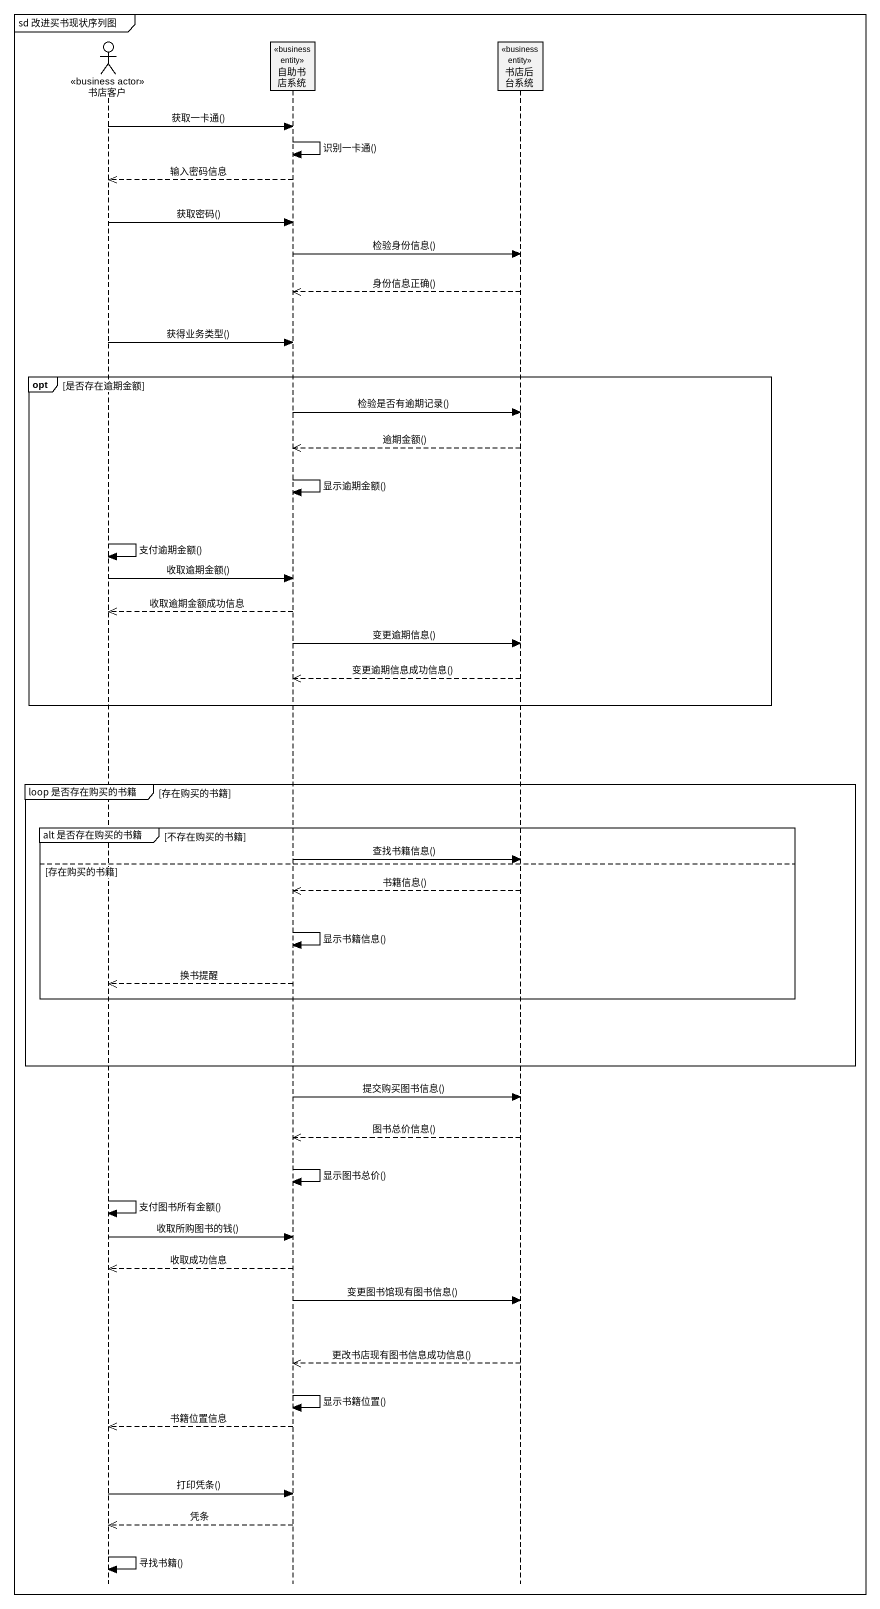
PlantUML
@startuml
mainframe sd 改进买书现状序列图
hide footbox
actor 书店客户 <<business actor>>
participant 自助书店系统 <<business entity>>
participant 书店后台系统 <<business entity>>

书店客户 -> 自助书店系统 : 获取一卡通()
自助书店系统 -> 自助书店系统 : 识别一卡通()
自助书店系统 -->> 书店客户 : 输入密码信息
书店客户 -> 自助书店系统 : 获取密码()
自助书店系统 -> 书店后台系统 : 检验身份信息()
书店后台系统 -->> 自助书店系统 : 身份信息正确()
书店客户 -> 自助书店系统 : 获得业务类型()
opt 是否存在逾期金额
  自助书店系统 -> 书店后台系统 : 检验是否有逾期记录()
  书店后台系统 -->> 自助书店系统 : 逾期金额()
  自助书店系统 -> 自助书店系统 : 显示逾期金额()
  书店客户 -> 书店客户 : 支付逾期金额()
  书店客户 -> 自助书店系统 : 收取逾期金额()
  自助书店系统 -->> 书店客户 : 收取逾期金额成功信息
  自助书店系统 -> 书店后台系统 : 变更逾期信息()
  书店后台系统 -->> 自助书店系统 : 变更逾期信息成功信息()
end
group loop 是否存在购买的书籍 [存在购买的书籍]
  group alt 是否存在购买的书籍 [不存在购买的书籍]
    自助书店系统 -> 书店后台系统 : 查找书籍信息()
  else 存在购买的书籍
    书店后台系统 -->> 自助书店系统 : 书籍信息()
    自助书店系统 -> 自助书店系统 : 显示书籍信息()
    自助书店系统 -->> 书店客户 : 换书提醒
  end
end
自助书店系统 -> 书店后台系统 : 提交购买图书信息()
书店后台系统 -->> 自助书店系统 : 图书总价信息()
自助书店系统 -> 自助书店系统 : 显示图书总价()
书店客户 -> 书店客户 : 支付图书所有金额()
书店客户 -> 自助书店系统 : 收取所购图书的钱()
自助书店系统 -->> 书店客户 : 收取成功信息
自助书店系统 -> 书店后台系统 : 变更图书馆现有图书信息()
书店后台系统 -->> 自助书店系统 : 更改书店现有图书信息成功信息()
自助书店系统 -> 自助书店系统 : 显示书籍位置()
自助书店系统 -->> 书店客户 : 书籍位置信息
书店客户 -> 自助书店系统 : 打印凭条()
自助书店系统 -->> 书店客户 : 凭条
书店客户 -> 书店客户 : 寻找书籍()
@enduml
